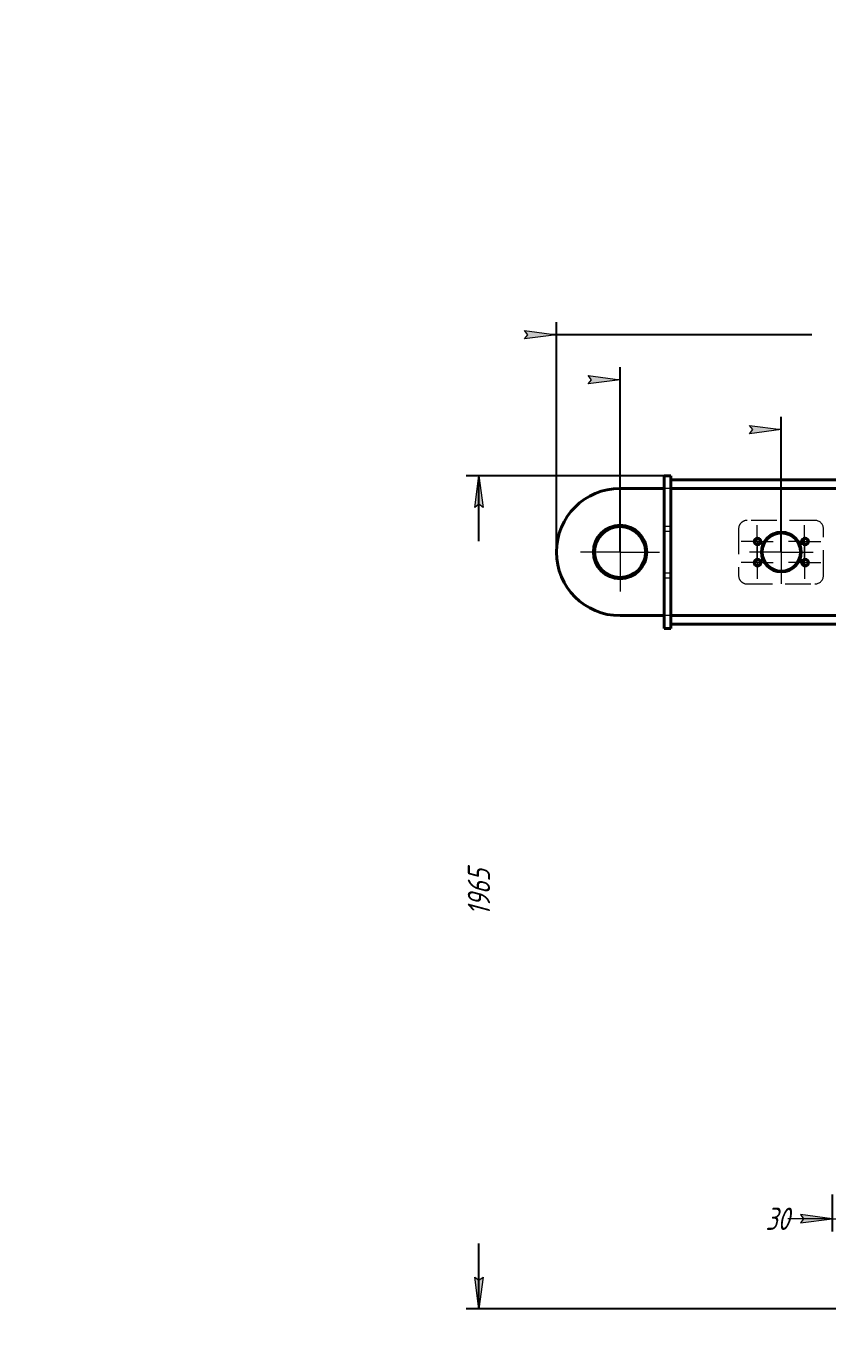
# Model space of a CAD drawing. Header units: millimetres. Extents: x 0 to 841, y 0 to 594.
# Drawn here: x 0 to 126, y 388.6 to 594 of the extents above; entities that cross this region are included whole.
import ezdxf

# ---------------------------------------------------------------- set-up
doc = ezdxf.new("R2010")
doc.units = ezdxf.units.MM
for name, pattern in [('K5LT_AXLED', [12, 7.5, -1.5, 1.5, -1.5]), ('K5LT_BASIC', [0]), ('K5LT_DASHED', [6, 4, -2]), ('K5LT_THIN', [0])]:
    doc.linetypes.add(name, pattern=pattern)
doc.layers.add('Системный слой', color=7, linetype='Continuous')
doc.styles.add('KDIMTEXTSTYLE', font='GOST_AU.SHX', dxfattribs={"width": 0.96, "oblique": 15, "height": 5})
doc.dimstyles.new('KDIMSTYLE (0.07)', dxfattribs={"dimtxt": 5, "dimasz": 1, "dimexe": 2, "dimexo": 0.0625, "dimgap": 1, "dimtad": 1, "dimlfac": 15, "dimtxsty": 'KDIMTEXTSTYLE', "dimsah": 1, "dimcen": 0.09, "dimdle": 1, "dimadec": 0, "dimazin": 0, "dimtfac": 0.667, "dimtmove": 0, "dimatfit": 3, "dimfxl": 1, "dimtvp": 1, "dimtolj": 1, "dimtzin": 0, "dimarcsym": 0})

# ---------------------------------------------------------------- blocks, each defined once
blk = doc.blocks.new('U39')
at = {"layer": 'Системный слой', "color": 150, "linetype": 'K5LT_BASIC', "lineweight": 40, "true_color": 0x0080ff}
blk.add_line((100.2451823252938, 521.3205213823055), (93.31184899148175, 521.3205213823055), dxfattribs=at)
at = {"layer": 'Системный слой', "color": 7, "linetype": 'K5LT_DASHED', "lineweight": 18}
blk.add_line((142.2451823254399, 521.3205213823055), (100.2451823252938, 521.3205213823055), dxfattribs=at)
blk = doc.blocks.new('U40')
at = {"layer": 'Системный слой', "color": 150, "linetype": 'K5LT_BASIC', "lineweight": 40, "true_color": 0x0080ff}
blk.add_line((100.245182325402, 501.3205213823056), (93.31184899148175, 501.3205213823056), dxfattribs=at)
at = {"layer": 'Системный слой', "color": 7, "linetype": 'K5LT_DASHED', "lineweight": 18}
blk.add_line((142.2451823254399, 501.3205213823056), (100.245182325402, 501.3205213823056), dxfattribs=at)
blk = doc.blocks.new('U41')
at = {"layer": 'Системный слой', "color": 150, "linetype": 'K5LT_BASIC', "lineweight": 40, "true_color": 0x0080ff}
for p, q in [((128.6451823254398, 521.3205213823055), (101.3118489921065, 521.3205213823055)), ((215.3118489921065, 521.3205213823055), (141.9785156587732, 521.3205213823055)), ((255.9785156587421, 521.3205213823055), (228.6451823254088, 521.3205213823055))]:
    blk.add_line(p, q, dxfattribs=at)
at = {"layer": 'Системный слой', "color": 7, "linetype": 'K5LT_DASHED', "lineweight": 18}
for p, q in [((141.9785156587732, 521.3205213823055), (128.6451823254398, 521.3205213823055)), ((228.6451823254088, 521.3205213823055), (215.3118489921065, 521.3205213823055))]:
    blk.add_line(p, q, dxfattribs=at)
blk = doc.blocks.new('U42')
at = {"layer": 'Системный слой', "color": 150, "linetype": 'K5LT_BASIC', "lineweight": 40, "true_color": 0x0080ff}
for p, q in [((128.6451823254398, 522.6538547156389), (101.3118489921065, 522.6538547156389)), ((215.3118489921065, 522.653854715637), (141.9785156587732, 522.653854715637)), ((255.9785156587421, 522.6538547156389), (228.6451823254088, 522.6538547156389))]:
    blk.add_line(p, q, dxfattribs=at)
at = {"layer": 'Системный слой', "color": 7, "linetype": 'K5LT_DASHED', "lineweight": 18}
for p, q in [((141.9785156587732, 522.653854715637), (128.6451823254398, 522.6538547156389)), ((228.6451823254088, 522.6538547156389), (215.3118489921065, 522.653854715637))]:
    blk.add_line(p, q, dxfattribs=at)
blk = doc.blocks.new('U44')
at = {"layer": 'Системный слой', "color": 150, "linetype": 'K5LT_BASIC', "lineweight": 40, "true_color": 0x0080ff}
for p, q in [((128.6451823254398, 499.9871880489722), (101.3118489921066, 499.9871880489722)), ((215.3118489921065, 499.9871880489722), (141.9785156587732, 499.9871880489722)), ((255.9785156587421, 499.9871880489722), (228.6451823254088, 499.9871880489722))]:
    blk.add_line(p, q, dxfattribs=at)
at = {"layer": 'Системный слой', "color": 7, "linetype": 'K5LT_DASHED', "lineweight": 18}
for p, q in [((141.9785156587732, 499.9871880489722), (128.6451823254398, 499.9871880489722)), ((228.6451823254088, 499.9871880489722), (215.3118489921065, 499.9871880489722))]:
    blk.add_line(p, q, dxfattribs=at)
blk = doc.blocks.new('U45')
at = {"layer": 'Системный слой', "color": 150, "linetype": 'K5LT_BASIC', "lineweight": 40, "true_color": 0x0080ff}
for p, q in [((128.6451823254398, 501.3205213823055), (101.3118489921066, 501.3205213823055)), ((215.3118489921065, 501.3205213823036), (141.9785156587732, 501.3205213823036)), ((255.9785156587421, 501.3205213823055), (228.6451823254088, 501.3205213823055))]:
    blk.add_line(p, q, dxfattribs=at)
at = {"layer": 'Системный слой', "color": 7, "linetype": 'K5LT_DASHED', "lineweight": 18}
for p, q in [((141.9785156587732, 501.3205213823036), (128.6451823254398, 501.3205213823055)), ((228.6451823254088, 501.3205213823055), (215.3118489921065, 501.3205213823036))]:
    blk.add_line(p, q, dxfattribs=at)
blk = doc.blocks.new('U46')
at = {"layer": 'Системный слой', "color": 150, "linetype": 'K5LT_BASIC', "lineweight": 40, "true_color": 0x0080ff}
blk.add_arc((93.31209622333995, 511.3205213823055), 4, 90.00088534092862, 269.999114673123, dxfattribs=at)
at = {"layer": 'Системный слой', "color": 7, "linetype": 'K5LT_DASHED', "lineweight": 18}
for start, end in [(0, 90.0008853409286), (269.999114673123, 0)]:
    blk.add_arc((93.31209622333995, 511.3205213823055), 4, start, end, dxfattribs=at)
blk = doc.blocks.new('U52')
at = {"layer": 'Системный слой', "color": 150, "linetype": 'K5LT_BASIC', "lineweight": 40, "true_color": 0x0080ff}
for p, q in [((101.3118489919497, 523.3205213822911), (101.3118489921065, 522.6538547156389)), ((101.3118489921065, 521.3205213823055), (101.3118489921066, 501.3205213823055)), ((101.3118489921066, 499.9871880489722), (101.3118489920795, 499.3205213822911))]:
    blk.add_line(p, q, dxfattribs=at)
at = {"layer": 'Системный слой', "color": 7, "linetype": 'K5LT_DASHED', "lineweight": 18}
for p, q in [((101.3118489921065, 522.6538547156389), (101.3118489921065, 521.3205213823055)), ((101.3118489921066, 501.3205213823055), (101.3118489921066, 499.9871880489722))]:
    blk.add_line(p, q, dxfattribs=at)
blk = doc.blocks.new('U56')
at = {"layer": 'Системный слой', "color": 30, "linetype": 'K5LT_AXLED', "lineweight": 18, "true_color": 0xff8000}
for q in [(118.6451825346139, 516.3205213823055), (113.6451825346139, 511.3205213823055), (123.6451825346139, 511.3205213823055), (118.6451825346139, 506.3205213823055)]:
    blk.add_line((118.6451825346139, 511.3205213823055), q, dxfattribs=at)
blk = doc.blocks.new('KDIMARROW_01')
at = {"layer": 'Системный слой'}
blk.add_hatch(color=0, dxfattribs=at).paths.add_polyline_path([(-5, -0.6582624912261956), (0, 0), (-5, 0.658262491226197), (-4.5, 5.51091059616309e-16)])
at = {"layer": 'Системный слой', "color": 0, "linetype": 'K5LT_THIN', "lineweight": 18}
for p, q in [((-4.5, 5.51091059616309e-16), (-5, 0.658262491226197)), ((-5, 0.658262491226197), (0, 0)), ((0, 0), (-5, -0.6582624912261956)), ((-5, -0.6582624912261956), (-4.5, 5.51091059616309e-16)), ((0, 0), (-1, 0))]:
    blk.add_line(p, q, dxfattribs=at)
blk = doc.blocks.new('U75')
at = {"layer": 'Системный слой', "color": 30, "linetype": 'K5LT_AXLED', "lineweight": 18, "true_color": 0xff8000}
for q in [(114.8451825346139, 515.5205213823054), (112.3118492012806, 512.9871880489721), (114.8451825346139, 510.4538547156388), (117.3785158679472, 512.9871880489721)]:
    blk.add_line((114.8451825346139, 512.9871880489721), q, dxfattribs=at)
blk = doc.blocks.new('U76')
at = {"layer": 'Системный слой', "color": 30, "linetype": 'K5LT_AXLED', "lineweight": 18, "true_color": 0xff8000}
for q in [(114.8451825346139, 512.1871880489722), (112.3118492012806, 509.6538547156388), (114.8451825346139, 507.1205213823055), (117.3785158679472, 509.6538547156388)]:
    blk.add_line((114.8451825346139, 509.6538547156388), q, dxfattribs=at)
blk = doc.blocks.new('U77')
at = {"layer": 'Системный слой', "color": 30, "linetype": 'K5LT_AXLED', "lineweight": 18, "true_color": 0xff8000}
for q in [(122.3118492012806, 512.1871880489722), (119.7785158679472, 509.6538547156388), (122.3118492012806, 507.1205213823055), (124.8451825346139, 509.6538547156388)]:
    blk.add_line((122.3118492012806, 509.6538547156388), q, dxfattribs=at)
blk = doc.blocks.new('U78')
at = {"layer": 'Системный слой', "color": 30, "linetype": 'K5LT_AXLED', "lineweight": 18, "true_color": 0xff8000}
for q in [(122.3118492012806, 515.5205213823054), (119.7785158679472, 512.9871880489721), (122.3118492012805, 510.4538547156388), (124.8451825346139, 512.9871880489721)]:
    blk.add_line((122.3118492012806, 512.9871880489721), q, dxfattribs=at)
blk = doc.blocks.new('KDIMARROW_02')
at = {"layer": 'Системный слой'}
blk.add_hatch(color=0, dxfattribs=at).paths.add_polyline_path([(4.5, -5.51091059616309e-16), (5, 0.6582624912261956), (0, 0), (5, -0.658262491226197)])
at = {"layer": 'Системный слой', "color": 0, "linetype": 'K5LT_THIN', "lineweight": 18}
for p, q in [((0, 0), (-1, 0)), ((5, 0.6582624912261956), (0, 0)), ((0, 0), (5, -0.658262491226197)), ((0, 0), (7, -8.572527594031472e-16)), ((4.5, -5.51091059616309e-16), (5, 0.6582624912261956)), ((5, -0.658262491226197), (4.5, -5.51091059616309e-16))]:
    blk.add_line(p, q, dxfattribs=at)
blk = doc.blocks.new('U80')
at = {"layer": 'Системный слой', "color": 30, "linetype": 'K5LT_AXLED', "lineweight": 18, "true_color": 0xff8000}
for q in [(93.31209622333384, 517.5205213823056), (87.11209622333378, 511.3205213823055), (93.31209622333382, 505.1205213823055), (99.51209622333388, 511.3205213823055)]:
    blk.add_line((93.31209622333382, 511.3205213823055), q, dxfattribs=at)

msp = doc.modelspace()

# ---------------------------------------------------------------- linework, layer by layer
at = {"layer": 'Системный слой', "color": 150, "linetype": 'K5LT_BASIC', "lineweight": 40, "true_color": 0x0080ff}
for p, q in [((100.245182325283, 523.3205213822853), (101.3118489919497, 523.3205213822911)), ((100.245182325283, 523.3205213822853), (100.2451823254128, 499.3205213822853)), ((101.3118489921065, 522.6538547156389), (101.3118489921065, 521.3205213823055)), ((101.3118489921066, 501.3205213823055), (101.3118489921066, 499.9871880489722)), ((100.2451823254128, 499.3205213822853), (101.3118489920795, 499.3205213822911))]:
    msp.add_line(p, q, dxfattribs=at)
at = {"layer": 'Системный слой', "color": 7, "linetype": 'K5LT_DASHED', "lineweight": 18}
for p, q in [((130.6372395174541, 522.6538547156389), (101.3118489921065, 522.6538547156389)), ((133.9118489917223, 521.3205213823055), (93.31184899148175, 521.3205213823055)), ((101.3118489921065, 521.3205213823055), (101.3118489921066, 501.3205213823055)), ((142.2451823254399, 521.3205213823055), (101.3118489921065, 521.3205213823055)), ((130.6372395174541, 521.3205213823055), (101.3118489921065, 521.3205213823055)), ((123.9313371462691, 516.2999576499402), (113.2646704796024, 516.29995764994)), ((100.2451823252953, 515.387188048952), (101.3118489919619, 515.3871880489578)), ((100.2451823252556, 515.387188048952), (101.3118489919223, 515.3871880489578)), ((100.2451823252996, 514.587188048952), (101.3118489919663, 514.5871880489577)), ((100.2451823252599, 514.587188048952), (101.3118489919266, 514.5871880489577)), ((111.9313371462691, 514.9666243166068), (111.9313371462689, 507.6332909832735)), ((125.2646704796024, 507.6332909832735), (125.2646704796022, 514.9666243166068)), ((100.2451823253349, 508.0538547156187), (101.3118489920016, 508.0538547156244)), ((100.2451823252953, 508.0538547156187), (101.3118489919619, 508.0538547156244)), ((100.2451823252996, 507.2538547156187), (101.3118489919663, 507.2538547156244)), ((100.2451823253393, 507.2538547156187), (101.3118489920059, 507.2538547156244)), ((113.2646704796024, 506.2999576499402), (123.9313371462691, 506.29995764994)), ((133.9118489917223, 501.3205213823055), (93.31184899148175, 501.3205213823056)), ((101.3118489921066, 501.3205213823055), (142.2451823254399, 501.3205213823056)), ((130.6451823254398, 501.3205213823055), (101.3118489921066, 501.3205213823055)), ((130.6451823254398, 499.9871880489722), (101.3118489921066, 499.9871880489722))]:
    msp.add_line(p, q, dxfattribs=at)
at = {"layer": 'Системный слой', "color": 150, "linetype": 'K5LT_BASIC', "lineweight": 40, "true_color": 0x0080ff}
for centre, radius in [((93.31197260740838, 511.3205213823055), 4.2), ((93.31197260740728, 511.3205213823055), 4.000000000000009), ((118.6451825346139, 511.3205213823055), 3.133333333333332), ((118.6451825346139, 511.3205213823055), 3), ((114.9118492012806, 512.9871880489721), 0.527831216333334), ((114.9118492012806, 512.9871880489721), 0.4611645496666667), ((122.3785158679472, 512.9871880489721), 0.527831216333334), ((122.3785158679472, 512.9871880489721), 0.4611645496666667), ((114.9118492012806, 509.6538547156388), 0.527831216333334), ((114.9118492012806, 509.6538547156388), 0.4611645496666667), ((122.3785158679472, 509.6538547156388), 0.527831216333334), ((122.3785158679472, 509.6538547156388), 0.4611645496666667)]:
    msp.add_circle(centre, radius, dxfattribs=at)
at = {"layer": 'Системный слой', "color": 7, "linetype": 'K5LT_DASHED', "lineweight": 18}
for centre, radius in [((93.31197260740116, 511.3205213823055), 4.200000000000064), ((93.31209622334103, 511.3205213823055), 4.200000000000007), ((93.31209622333382, 511.3205213823055), 4.200000000000055), ((118.6451825346139, 511.3205213823055), 3.133333333333332), ((118.6451823248079, 511.3205213823056), 3.133333333333364), ((118.6451823248151, 511.3205213823056), 3.133333333333332), ((118.6451823248144, 511.3205213823056), 3), ((114.9118492012806, 512.9871880489721), 0.527831216333334), ((122.3785158679472, 512.9871880489721), 0.527831216333334), ((114.9118492012806, 509.6538547156388), 0.527831216333334), ((122.3785158679472, 509.6538547156388), 0.527831216333334)]:
    msp.add_circle(centre, radius, dxfattribs=at)
at = {"layer": 'Системный слой', "color": 150, "linetype": 'K5LT_BASIC', "lineweight": 40, "true_color": 0x0080ff}
msp.add_arc((93.31184899148177, 511.3205213823056), 10, 90, 270, dxfattribs=at)
at = {"layer": 'Системный слой', "color": 7, "linetype": 'K5LT_DASHED', "lineweight": 18}
for centre, radius, start, end in [((93.31184899139639, 511.3205213823055), 10, 90, 270), ((113.264670479601, 514.9666243166068), 1.333333333331943, 89.99999999994006, 180), ((123.9313371462677, 514.9666243166068), 1.333333333333332, 0, 89.99999999994), ((122.3785158679472, 509.6538547156388), 0.5333333333333333, 70, 340), ((113.2646704796011, 507.6332909832735), 1.333333333333329, 180, 270.00000000006), ((123.9313371462677, 507.6332909832735), 1.333333333334733, 270.0000000000601, 0)]:
    msp.add_arc(centre, radius, start, end, dxfattribs=at)
at = {"layer": 'Системный слой', "color": 7, "linetype": 'K5LT_THIN', "lineweight": 18}
for centre in [(114.9118492012806, 512.9871880489721), (122.3785158679472, 512.9871880489721), (114.9118492012806, 509.6538547156388)]:
    msp.add_arc(centre, 0.5333333333333333, 70, 340, dxfattribs=at)

# ---------------------------------------------------------------- block references
at = {"layer": 'Системный слой'}
for name in ['U52', 'U42', 'U39', 'U41', 'U80', 'U56', 'U46', 'U75', 'U78', 'U76', 'U77', 'U40', 'U45', 'U44']:
    msp.add_blockref(name, (0, 0), dxfattribs=at)

# ---------------------------------------------------------------- dimensions: what is measured, and where the dimension line sits
at = {"layer": 'Системный слой', "color": 7}
for base, p1, p2, location, override in [((83.31184899148177, 545.4716319144625), (273.9785156593979, 511.3205213823055), (83.31184899148177, 511.3205213823055), (178.6451823254399, 545.4716319144625), {"dimexo": 0, "dimpost": '\\H3.5;\\W0.965;\\Q15;<>', "dimblk1": 'KDIMARROW_01', "dimblk2": 'KDIMARROW_01', "dimse1": 0, "dimse2": 0, "dimclrt": 7, "dimtolj": 1}), ((93.31209622333382, 538.4068206582081), (178.6451823254243, 522.6538547156389), (93.31209622333382, 511.3205213823055), (135.9786392743791, 538.4068206582081), {"dimexo": 0, "dimpost": '\\H3.5;\\W0.965;\\Q15;<>', "dimblk1": 'KDIMARROW_01', "dimblk2": 'KDIMARROW_01', "dimse1": 0, "dimse2": 0, "dimclrt": 7, "dimtolj": 1}), ((118.6451823248151, 530.5585019133802), (178.6411153956734, 519.9871880489723), (118.6451823248151, 511.3205213823056), (148.6431488602442, 530.5585019133802), {"dimexo": 0, "dimpost": '\\H3.5;\\W0.965;\\Q15;<>', "dimblk1": 'KDIMARROW_01', "dimblk2": 'KDIMARROW_01', "dimse1": 0, "dimse2": 0, "dimclrt": 7, "dimtolj": 1}), ((126.6451823254398, 406.4950663732611), (128.6451823254398, 410.4513981169803), (126.6451823254398, 410.3205213821399), (118.0171930332951, 406.4950663732611), {"dimexo": 0, "dimpost": '\\H3.5;\\W0.965;\\Q15;<>', "dimblk1": 'KDIMARROW_02', "dimblk2": 'KDIMARROW_02', "dimse1": 0, "dimse2": 0, "dimclrt": 7, "dimtolj": 1})]:
    msp.add_linear_dim(base=base, p1=p1, p2=p2, location=location, dimstyle='KDIMSTYLE (0.07)', override=override, dxfattribs=at).render()
msp.add_linear_dim(base=(71.13740045376895, 523.3205213822911), p1=(128.6451823254398, 392.3205213823055), p2=(101.3118489919497, 523.3205213822911), angle=90, location=(71.13740045376893, 457.8205213822983), dimstyle='KDIMSTYLE (0.07)', override={"dimexo": 0, "dimpost": '\\H3.5;\\W0.965;\\Q15;<>', "dimblk1": 'KDIMARROW_01', "dimblk2": 'KDIMARROW_01', "dimse1": 0, "dimse2": 0, "dimclrt": 7, "dimtolj": 1}, dxfattribs=at).render()

doc.saveas('drawing.dxf')
